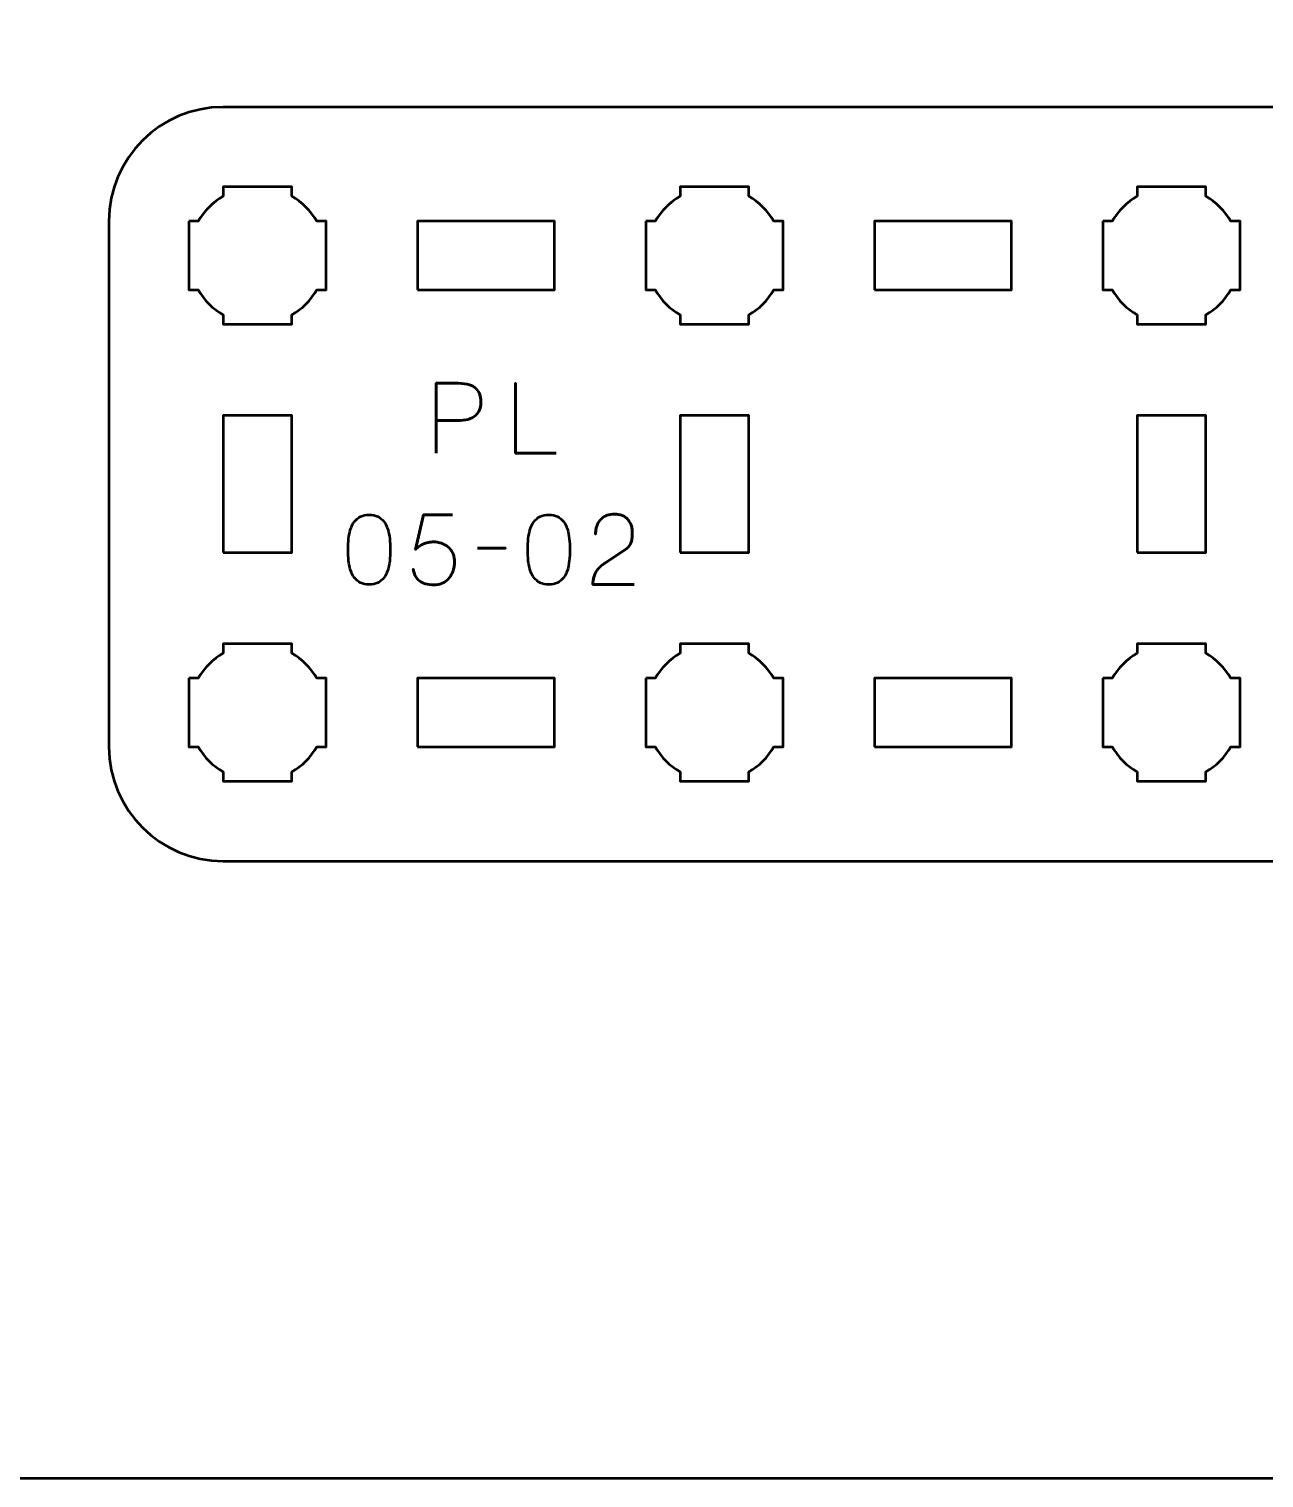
# Model space of a CAD drawing. Header units: centimetres. Extents: x -21 to 0, y -29.7 to 0.
# Drawn here: x -10.5 to -5.09, y -29.7 to -23.36 of the extents above; entities that cross this region are included whole.
import ezdxf

# ---------------------------------------------------------------- set-up
doc = ezdxf.new("R2010")
doc.units = ezdxf.units.CM
doc.header["$MEASUREMENT"] = 0
doc.layers.add('Layer 1', color=7, linetype='Continuous')

msp = doc.modelspace()

# ---------------------------------------------------------------- linework, layer by layer
at = {"layer": 'Layer 1', "lineweight": 53}
for points in [[(-8.8, -24.5), (-8.2, -24.5), (-8.2, -24.2), (-8.8, -24.2), (-8.8, -24.5)], [(-6.8, -24.5), (-6.2, -24.5), (-6.2, -24.2), (-6.8, -24.2), (-6.8, -24.5)], [(-9.65, -25.65), (-9.35, -25.65), (-9.35, -25.05), (-9.65, -25.05), (-9.65, -25.65)], [(-7.65, -25.65), (-7.35, -25.65), (-7.35, -25.05), (-7.65, -25.05), (-7.65, -25.65)], [(-5.65, -25.65), (-5.35, -25.65), (-5.35, -25.05), (-5.65, -25.05), (-5.65, -25.65)], [(-8.8, -26.5), (-8.2, -26.5), (-8.2, -26.2), (-8.8, -26.2), (-8.8, -26.5)], [(-6.8, -26.5), (-6.2, -26.5), (-6.2, -26.2), (-6.8, -26.2), (-6.8, -26.5)]]:
    msp.add_lwpolyline(points, close=True, dxfattribs=at)
at = {"layer": 'Layer 1', "color": 1, "lineweight": 53}
msp.add_open_spline([(-21.00003, -29.19995), (-21.00003, -29.19995), (-21.00003, -5.89992), (-21.00003, -5.89992), (-21.00003, -5.89992), (-21.00003, -5.81709), (-20.93286, -5.74992), (-20.85003, -5.74992), (-20.85003, -5.74992), (-20.7672, -5.74992), (-20.70003, -5.68275), (-20.70003, -5.59992), (-20.70003, -5.59992), (-20.70003, -5.51709), (-20.7672, -5.44992), (-20.85003, -5.44992), (-20.85003, -5.44992), (-20.93286, -5.44992), (-21.00003, -5.38275), (-21.00003, -5.29992), (-21.00003, -5.29992), (-21.00003, -5.21709), (-20.93286, -5.14992), (-20.85003, -5.14992), (-20.85003, -5.14992), (-20.7672, -5.14992), (-20.70003, -5.08275), (-20.70003, -4.99992), (-20.70003, -4.99992), (-20.70003, -4.91709), (-20.7672, -4.84992), (-20.85003, -4.84992), (-20.85003, -4.84992), (-20.93286, -4.84992), (-21.00003, -4.78275), (-21.00003, -4.69992), (-21.00003, -4.69992), (-21.00003, -4.61709), (-20.93286, -4.54992), (-20.85003, -4.54992), (-20.85003, -4.54992), (-20.7672, -4.54992), (-20.70003, -4.48275), (-20.70003, -4.39992), (-20.70003, -4.39992), (-20.70003, -4.31709), (-20.7672, -4.24992), (-20.85003, -4.24992), (-20.85003, -4.24992), (-20.93286, -4.24992), (-21.00003, -4.18275), (-21.00003, -4.09992), (-21.00003, -4.09992), (-21.00003, -4.01709), (-20.93286, -3.94992), (-20.85003, -3.94992), (-20.85003, -3.94992), (-20.7672, -3.94992), (-20.70003, -3.88275), (-20.70003, -3.79992), (-20.70003, -3.79992), (-20.70003, -3.71709), (-20.7672, -3.64992), (-20.85003, -3.64992), (-20.85003, -3.64992), (-20.93286, -3.64992), (-21.00003, -3.58275), (-21.00003, -3.49992), (-21.00003, -3.49992), (-21.00003, -3.41709), (-20.93286, -3.34992), (-20.85003, -3.34992), (-20.85003, -3.34992), (-20.7672, -3.34992), (-20.70003, -3.28275), (-20.70003, -3.19992), (-20.70003, -3.19992), (-20.70003, -3.11709), (-20.7672, -3.04992), (-20.85003, -3.04992), (-20.85003, -3.04992), (-20.93286, -3.04992), (-21.00003, -2.98275), (-21.00003, -2.89992), (-21.00003, -2.89992), (-21.00003, -2.81709), (-20.93286, -2.74992), (-20.85003, -2.74992), (-20.85003, -2.74992), (-20.7672, -2.74992), (-20.70003, -2.68275), (-20.70003, -2.59992), (-20.70003, -2.59992), (-20.70003, -2.51709), (-20.7672, -2.44992), (-20.85003, -2.44992), (-20.85003, -2.44992), (-20.93286, -2.44992), (-21.00003, -2.38275), (-21.00003, -2.29992), (-21.00003, -2.29992), (-21.00003, -2.21709), (-20.93286, -2.14992), (-20.85003, -2.14992), (-20.85003, -2.14992), (-20.7672, -2.14992), (-20.70003, -2.08275), (-20.70003, -1.99992), (-20.70003, -1.99992), (-20.70003, -1.91709), (-20.7672, -1.84992), (-20.85003, -1.84992), (-20.85003, -1.84992), (-20.93286, -1.84992), (-21.00003, -1.78275), (-21.00003, -1.69992), (-21.00003, -1.69992), (-21.00003, -1.61709), (-20.93286, -1.54992), (-20.85003, -1.54992), (-20.85003, -1.54992), (-20.7672, -1.54992), (-20.70003, -1.48275), (-20.70003, -1.39992), (-20.70003, -1.39992), (-20.70003, -1.31709), (-20.7672, -1.24992), (-20.85003, -1.24992), (-20.85003, -1.24992), (-20.93286, -1.24992), (-21.00003, -1.18275), (-21.00003, -1.09992), (-21.00003, -1.09992), (-21.00003, -1.09992), (-21.00003, -0.49992), (-21.00003, -0.49992), (-21.00003, -0.49992), (-21.00003, -0.22295), (-20.77694, 0.00004), (-20.49994, 0.00004), (-20.49994, 0.00004), (-20.49994, 0.00004), (-0.50008, 0.00004), (-0.50008, 0.00004), (-0.50008, 0.00004), (-0.22294, 0.00004), (0.00002, -0.22295), (0.00002, -0.49992), (0.00002, -0.49992), (0.00002, -0.49992), (0.00002, -29.19995), (0.00002, -29.19995), (0.00002, -29.19995), (0.00002, -29.47695), (-0.22294, -29.70004), (-0.50008, -29.70004), (-0.50008, -29.70004), (-0.50008, -29.70004), (-20.49994, -29.70004), (-20.49994, -29.70004), (-20.49994, -29.70004), (-20.77694, -29.70004), (-21.00003, -29.47695), (-21.00003, -29.19995)], degree=3, knots=[0, 0, 0, 0, 0.0243902, 0.0243902, 0.0243902, 0.0243902, 0.0487805, 0.0487805, 0.0487805, 0.0487805, 0.0731707, 0.0731707, 0.0731707, 0.0731707, 0.097561, 0.097561, 0.097561, 0.097561, 0.1219512, 0.1219512, 0.1219512, 0.1219512, 0.1463415, 0.1463415, 0.1463415, 0.1463415, 0.1707317, 0.1707317, 0.1707317, 0.1707317, 0.195122, 0.195122, 0.195122, 0.195122, 0.2195122, 0.2195122, 0.2195122, 0.2195122, 0.2439024, 0.2439024, 0.2439024, 0.2439024, 0.2682927, 0.2682927, 0.2682927, 0.2682927, 0.2926829, 0.2926829, 0.2926829, 0.2926829, 0.3170732, 0.3170732, 0.3170732, 0.3170732, 0.3414634, 0.3414634, 0.3414634, 0.3414634, 0.3658537, 0.3658537, 0.3658537, 0.3658537, 0.3902439, 0.3902439, 0.3902439, 0.3902439, 0.4146341, 0.4146341, 0.4146341, 0.4146341, 0.4390244, 0.4390244, 0.4390244, 0.4390244, 0.4634146, 0.4634146, 0.4634146, 0.4634146, 0.4878049, 0.4878049, 0.4878049, 0.4878049, 0.5121951, 0.5121951, 0.5121951, 0.5121951, 0.5365854, 0.5365854, 0.5365854, 0.5365854, 0.5609756, 0.5609756, 0.5609756, 0.5609756, 0.5853659, 0.5853659, 0.5853659, 0.5853659, 0.6097561, 0.6097561, 0.6097561, 0.6097561, 0.6341463, 0.6341463, 0.6341463, 0.6341463, 0.6585366, 0.6585366, 0.6585366, 0.6585366, 0.6829268, 0.6829268, 0.6829268, 0.6829268, 0.7073171, 0.7073171, 0.7073171, 0.7073171, 0.7317073, 0.7317073, 0.7317073, 0.7317073, 0.7560976, 0.7560976, 0.7560976, 0.7560976, 0.7804878, 0.7804878, 0.7804878, 0.7804878, 0.804878, 0.804878, 0.804878, 0.804878, 0.8292683, 0.8292683, 0.8292683, 0.8292683, 0.8536585, 0.8536585, 0.8536585, 0.8536585, 0.8780488, 0.8780488, 0.8780488, 0.8780488, 0.902439, 0.902439, 0.902439, 0.902439, 0.9268293, 0.9268293, 0.9268293, 0.9268293, 0.9512195, 0.9512195, 0.9512195, 0.9512195, 0.9756098, 0.9756098, 0.9756098, 0.9756098, 1, 1, 1, 1], dxfattribs=at)
at = {"layer": 'Layer 1', "color": 3, "lineweight": 53}
msp.add_open_spline([(-10.15, -26.5), (-10.15, -26.5), (-10.15, -24.2), (-10.15, -24.2), (-10.15, -24.2), (-10.15, -23.92391), (-9.92609, -23.7), (-9.65, -23.7), (-9.65, -23.7), (-9.65, -23.7), (-1.35, -23.7), (-1.35, -23.7), (-1.35, -23.7), (-1.07391, -23.7), (-0.85, -23.92391), (-0.85, -24.2), (-0.85, -24.2), (-0.85, -24.2), (-0.85, -26.5), (-0.85, -26.5), (-0.85, -26.5), (-0.85, -26.77609), (-1.07391, -27), (-1.35, -27), (-1.35, -27), (-1.35, -27), (-9.65, -27), (-9.65, -27), (-9.65, -27), (-9.92609, -27), (-10.15, -26.77609), (-10.15, -26.5)], degree=3, knots=[0, 0, 0, 0, 0.125, 0.125, 0.125, 0.125, 0.25, 0.25, 0.25, 0.25, 0.375, 0.375, 0.375, 0.375, 0.5, 0.5, 0.5, 0.5, 0.625, 0.625, 0.625, 0.625, 0.75, 0.75, 0.75, 0.75, 0.875, 0.875, 0.875, 0.875, 1, 1, 1, 1], dxfattribs=at)
at = {"layer": 'Layer 1', "lineweight": 53}
for points in [[(-9.8, -24.2), (-9.8, -24.2), (-9.75985, -24.2), (-9.75985, -24.2), (-9.75985, -24.2), (-9.7335, -24.15447), (-9.69553, -24.1165), (-9.65, -24.09015), (-9.65, -24.09015), (-9.65, -24.09015), (-9.65, -24.05), (-9.65, -24.05), (-9.65, -24.05), (-9.65, -24.05), (-9.5, -24.05), (-9.5, -24.05), (-9.5, -24.05), (-9.5, -24.05), (-9.35, -24.05), (-9.35, -24.05), (-9.35, -24.05), (-9.35, -24.05), (-9.35, -24.09015), (-9.35, -24.09015), (-9.35, -24.09015), (-9.30447, -24.1165), (-9.2665, -24.15447), (-9.24015, -24.2), (-9.24015, -24.2), (-9.24015, -24.2), (-9.2, -24.2), (-9.2, -24.2), (-9.2, -24.2), (-9.2, -24.2), (-9.2, -24.35), (-9.2, -24.35), (-9.2, -24.35), (-9.2, -24.35), (-9.2, -24.5), (-9.2, -24.5), (-9.2, -24.5), (-9.2, -24.5), (-9.24015, -24.5), (-9.24015, -24.5), (-9.24015, -24.5), (-9.2665, -24.54553), (-9.30447, -24.5835), (-9.35, -24.60985), (-9.35, -24.60985), (-9.35, -24.60985), (-9.35, -24.65), (-9.35, -24.65), (-9.35, -24.65), (-9.35, -24.65), (-9.5, -24.65), (-9.5, -24.65), (-9.5, -24.65), (-9.5, -24.65), (-9.65, -24.65), (-9.65, -24.65), (-9.65, -24.65), (-9.65, -24.65), (-9.65, -24.60985), (-9.65, -24.60985), (-9.65, -24.60985), (-9.69553, -24.5835), (-9.7335, -24.54553), (-9.75985, -24.5), (-9.75985, -24.5), (-9.75985, -24.5), (-9.8, -24.5), (-9.8, -24.5), (-9.8, -24.5), (-9.8, -24.5), (-9.8, -24.35), (-9.8, -24.35), (-9.8, -24.35), (-9.8, -24.35), (-9.8, -24.2), (-9.8, -24.2)], [(-7.8, -24.2), (-7.8, -24.2), (-7.75985, -24.2), (-7.75985, -24.2), (-7.75985, -24.2), (-7.7335, -24.15447), (-7.69553, -24.1165), (-7.65, -24.09015), (-7.65, -24.09015), (-7.65, -24.09015), (-7.65, -24.05), (-7.65, -24.05), (-7.65, -24.05), (-7.65, -24.05), (-7.5, -24.05), (-7.5, -24.05), (-7.5, -24.05), (-7.5, -24.05), (-7.35, -24.05), (-7.35, -24.05), (-7.35, -24.05), (-7.35, -24.05), (-7.35, -24.09015), (-7.35, -24.09015), (-7.35, -24.09015), (-7.30447, -24.1165), (-7.2665, -24.15447), (-7.24015, -24.2), (-7.24015, -24.2), (-7.24015, -24.2), (-7.2, -24.2), (-7.2, -24.2), (-7.2, -24.2), (-7.2, -24.2), (-7.2, -24.35), (-7.2, -24.35), (-7.2, -24.35), (-7.2, -24.35), (-7.2, -24.5), (-7.2, -24.5), (-7.2, -24.5), (-7.2, -24.5), (-7.24015, -24.5), (-7.24015, -24.5), (-7.24015, -24.5), (-7.2665, -24.54553), (-7.30447, -24.5835), (-7.35, -24.60985), (-7.35, -24.60985), (-7.35, -24.60985), (-7.35, -24.65), (-7.35, -24.65), (-7.35, -24.65), (-7.35, -24.65), (-7.5, -24.65), (-7.5, -24.65), (-7.5, -24.65), (-7.5, -24.65), (-7.65, -24.65), (-7.65, -24.65), (-7.65, -24.65), (-7.65, -24.65), (-7.65, -24.60985), (-7.65, -24.60985), (-7.65, -24.60985), (-7.69553, -24.5835), (-7.7335, -24.54553), (-7.75985, -24.5), (-7.75985, -24.5), (-7.75985, -24.5), (-7.8, -24.5), (-7.8, -24.5), (-7.8, -24.5), (-7.8, -24.5), (-7.8, -24.35), (-7.8, -24.35), (-7.8, -24.35), (-7.8, -24.35), (-7.8, -24.2), (-7.8, -24.2)], [(-5.8, -24.2), (-5.8, -24.2), (-5.75985, -24.2), (-5.75985, -24.2), (-5.75985, -24.2), (-5.7335, -24.15447), (-5.69553, -24.1165), (-5.65, -24.09015), (-5.65, -24.09015), (-5.65, -24.09015), (-5.65, -24.05), (-5.65, -24.05), (-5.65, -24.05), (-5.65, -24.05), (-5.5, -24.05), (-5.5, -24.05), (-5.5, -24.05), (-5.5, -24.05), (-5.35, -24.05), (-5.35, -24.05), (-5.35, -24.05), (-5.35, -24.05), (-5.35, -24.09015), (-5.35, -24.09015), (-5.35, -24.09015), (-5.30447, -24.1165), (-5.2665, -24.15447), (-5.24015, -24.2), (-5.24015, -24.2), (-5.24015, -24.2), (-5.2, -24.2), (-5.2, -24.2), (-5.2, -24.2), (-5.2, -24.2), (-5.2, -24.35), (-5.2, -24.35), (-5.2, -24.35), (-5.2, -24.35), (-5.2, -24.5), (-5.2, -24.5), (-5.2, -24.5), (-5.2, -24.5), (-5.24015, -24.5), (-5.24015, -24.5), (-5.24015, -24.5), (-5.2665, -24.54553), (-5.30447, -24.5835), (-5.35, -24.60985), (-5.35, -24.60985), (-5.35, -24.60985), (-5.35, -24.65), (-5.35, -24.65), (-5.35, -24.65), (-5.35, -24.65), (-5.5, -24.65), (-5.5, -24.65), (-5.5, -24.65), (-5.5, -24.65), (-5.65, -24.65), (-5.65, -24.65), (-5.65, -24.65), (-5.65, -24.65), (-5.65, -24.60985), (-5.65, -24.60985), (-5.65, -24.60985), (-5.69553, -24.5835), (-5.7335, -24.54553), (-5.75985, -24.5), (-5.75985, -24.5), (-5.75985, -24.5), (-5.8, -24.5), (-5.8, -24.5), (-5.8, -24.5), (-5.8, -24.5), (-5.8, -24.35), (-5.8, -24.35), (-5.8, -24.35), (-5.8, -24.35), (-5.8, -24.2), (-5.8, -24.2)], [(-9.8, -26.2), (-9.8, -26.2), (-9.75985, -26.2), (-9.75985, -26.2), (-9.75985, -26.2), (-9.7335, -26.15447), (-9.69553, -26.1165), (-9.65, -26.09015), (-9.65, -26.09015), (-9.65, -26.09015), (-9.65, -26.05), (-9.65, -26.05), (-9.65, -26.05), (-9.65, -26.05), (-9.5, -26.05), (-9.5, -26.05), (-9.5, -26.05), (-9.5, -26.05), (-9.35, -26.05), (-9.35, -26.05), (-9.35, -26.05), (-9.35, -26.05), (-9.35, -26.09015), (-9.35, -26.09015), (-9.35, -26.09015), (-9.30447, -26.1165), (-9.2665, -26.15447), (-9.24015, -26.2), (-9.24015, -26.2), (-9.24015, -26.2), (-9.2, -26.2), (-9.2, -26.2), (-9.2, -26.2), (-9.2, -26.2), (-9.2, -26.35), (-9.2, -26.35), (-9.2, -26.35), (-9.2, -26.35), (-9.2, -26.5), (-9.2, -26.5), (-9.2, -26.5), (-9.2, -26.5), (-9.24015, -26.5), (-9.24015, -26.5), (-9.24015, -26.5), (-9.2665, -26.54553), (-9.30447, -26.5835), (-9.35, -26.60985), (-9.35, -26.60985), (-9.35, -26.60985), (-9.35, -26.65), (-9.35, -26.65), (-9.35, -26.65), (-9.35, -26.65), (-9.5, -26.65), (-9.5, -26.65), (-9.5, -26.65), (-9.5, -26.65), (-9.65, -26.65), (-9.65, -26.65), (-9.65, -26.65), (-9.65, -26.65), (-9.65, -26.60985), (-9.65, -26.60985), (-9.65, -26.60985), (-9.69553, -26.5835), (-9.7335, -26.54553), (-9.75985, -26.5), (-9.75985, -26.5), (-9.75985, -26.5), (-9.8, -26.5), (-9.8, -26.5), (-9.8, -26.5), (-9.8, -26.5), (-9.8, -26.35), (-9.8, -26.35), (-9.8, -26.35), (-9.8, -26.35), (-9.8, -26.2), (-9.8, -26.2)], [(-7.8, -26.2), (-7.8, -26.2), (-7.75985, -26.2), (-7.75985, -26.2), (-7.75985, -26.2), (-7.7335, -26.15447), (-7.69553, -26.1165), (-7.65, -26.09015), (-7.65, -26.09015), (-7.65, -26.09015), (-7.65, -26.05), (-7.65, -26.05), (-7.65, -26.05), (-7.65, -26.05), (-7.5, -26.05), (-7.5, -26.05), (-7.5, -26.05), (-7.5, -26.05), (-7.35, -26.05), (-7.35, -26.05), (-7.35, -26.05), (-7.35, -26.05), (-7.35, -26.09015), (-7.35, -26.09015), (-7.35, -26.09015), (-7.30447, -26.1165), (-7.2665, -26.15447), (-7.24015, -26.2), (-7.24015, -26.2), (-7.24015, -26.2), (-7.2, -26.2), (-7.2, -26.2), (-7.2, -26.2), (-7.2, -26.2), (-7.2, -26.35), (-7.2, -26.35), (-7.2, -26.35), (-7.2, -26.35), (-7.2, -26.5), (-7.2, -26.5), (-7.2, -26.5), (-7.2, -26.5), (-7.24015, -26.5), (-7.24015, -26.5), (-7.24015, -26.5), (-7.2665, -26.54553), (-7.30447, -26.5835), (-7.35, -26.60985), (-7.35, -26.60985), (-7.35, -26.60985), (-7.35, -26.65), (-7.35, -26.65), (-7.35, -26.65), (-7.35, -26.65), (-7.5, -26.65), (-7.5, -26.65), (-7.5, -26.65), (-7.5, -26.65), (-7.65, -26.65), (-7.65, -26.65), (-7.65, -26.65), (-7.65, -26.65), (-7.65, -26.60985), (-7.65, -26.60985), (-7.65, -26.60985), (-7.69553, -26.5835), (-7.7335, -26.54553), (-7.75985, -26.5), (-7.75985, -26.5), (-7.75985, -26.5), (-7.8, -26.5), (-7.8, -26.5), (-7.8, -26.5), (-7.8, -26.5), (-7.8, -26.35), (-7.8, -26.35), (-7.8, -26.35), (-7.8, -26.35), (-7.8, -26.2), (-7.8, -26.2)], [(-5.8, -26.2), (-5.8, -26.2), (-5.75985, -26.2), (-5.75985, -26.2), (-5.75985, -26.2), (-5.7335, -26.15447), (-5.69553, -26.1165), (-5.65, -26.09015), (-5.65, -26.09015), (-5.65, -26.09015), (-5.65, -26.05), (-5.65, -26.05), (-5.65, -26.05), (-5.65, -26.05), (-5.5, -26.05), (-5.5, -26.05), (-5.5, -26.05), (-5.5, -26.05), (-5.35, -26.05), (-5.35, -26.05), (-5.35, -26.05), (-5.35, -26.05), (-5.35, -26.09015), (-5.35, -26.09015), (-5.35, -26.09015), (-5.30447, -26.1165), (-5.2665, -26.15447), (-5.24015, -26.2), (-5.24015, -26.2), (-5.24015, -26.2), (-5.2, -26.2), (-5.2, -26.2), (-5.2, -26.2), (-5.2, -26.2), (-5.2, -26.35), (-5.2, -26.35), (-5.2, -26.35), (-5.2, -26.35), (-5.2, -26.5), (-5.2, -26.5), (-5.2, -26.5), (-5.2, -26.5), (-5.24015, -26.5), (-5.24015, -26.5), (-5.24015, -26.5), (-5.2665, -26.54553), (-5.30447, -26.5835), (-5.35, -26.60985), (-5.35, -26.60985), (-5.35, -26.60985), (-5.35, -26.65), (-5.35, -26.65), (-5.35, -26.65), (-5.35, -26.65), (-5.5, -26.65), (-5.5, -26.65), (-5.5, -26.65), (-5.5, -26.65), (-5.65, -26.65), (-5.65, -26.65), (-5.65, -26.65), (-5.65, -26.65), (-5.65, -26.60985), (-5.65, -26.60985), (-5.65, -26.60985), (-5.69553, -26.5835), (-5.7335, -26.54553), (-5.75985, -26.5), (-5.75985, -26.5), (-5.75985, -26.5), (-5.8, -26.5), (-5.8, -26.5), (-5.8, -26.5), (-5.8, -26.5), (-5.8, -26.35), (-5.8, -26.35), (-5.8, -26.35), (-5.8, -26.35), (-5.8, -26.2), (-5.8, -26.2)]]:
    msp.add_open_spline(points, degree=3, knots=[0, 0, 0, 0, 0.05, 0.05, 0.05, 0.05, 0.1, 0.1, 0.1, 0.1, 0.15, 0.15, 0.15, 0.15, 0.2, 0.2, 0.2, 0.2, 0.25, 0.25, 0.25, 0.25, 0.3, 0.3, 0.3, 0.3, 0.35, 0.35, 0.35, 0.35, 0.4, 0.4, 0.4, 0.4, 0.45, 0.45, 0.45, 0.45, 0.5, 0.5, 0.5, 0.5, 0.55, 0.55, 0.55, 0.55, 0.6, 0.6, 0.6, 0.6, 0.65, 0.65, 0.65, 0.65, 0.7, 0.7, 0.7, 0.7, 0.75, 0.75, 0.75, 0.75, 0.8, 0.8, 0.8, 0.8, 0.85, 0.85, 0.85, 0.85, 0.9, 0.9, 0.9, 0.9, 0.95, 0.95, 0.95, 0.95, 1, 1, 1, 1], dxfattribs=at)
at = {"layer": 'Layer 1', "color": 5, "lineweight": 53}
for points, knots in [([(-8.71759, -25.21432), (-8.71759, -25.21432), (-8.71759, -24.9091), (-8.71759, -24.9091), (-8.71759, -24.9091), (-8.71759, -24.9091), (-8.62022, -24.9091), (-8.62022, -24.9091), (-8.62022, -24.9091), (-8.60075, -24.90917), (-8.58474, -24.91136), (-8.57211, -24.91559), (-8.57211, -24.91559), (-8.55955, -24.91975), (-8.54967, -24.92554), (-8.54254, -24.93288), (-8.54254, -24.93288), (-8.53542, -24.94014), (-8.53034, -24.94847), (-8.52723, -24.95785), (-8.52723, -24.95785), (-8.5242, -24.96724), (-8.52244, -24.97704), (-8.52201, -24.98742), (-8.52201, -24.98742), (-8.52152, -24.99779), (-8.52272, -25.00795), (-8.52554, -25.01782), (-8.52554, -25.01782), (-8.52843, -25.0277), (-8.5333, -25.03666), (-8.54029, -25.04471), (-8.54029, -25.04471), (-8.5472, -25.05275), (-8.55658, -25.05917), (-8.56837, -25.0639), (-8.56837, -25.0639), (-8.58015, -25.06869), (-8.59475, -25.07109), (-8.61218, -25.07123), (-8.61218, -25.07123), (-8.61218, -25.07123), (-8.71759, -25.07123), (-8.71759, -25.07123), (-8.71759, -25.07123), (-8.71759, -25.07123), (-8.61218, -25.07123), (-8.61218, -25.07123), (-8.61218, -25.07123), (-8.59511, -25.07109), (-8.58064, -25.06869), (-8.56893, -25.0639), (-8.56893, -25.0639), (-8.55715, -25.05917), (-8.54776, -25.05275), (-8.54071, -25.04471), (-8.54071, -25.04471), (-8.53372, -25.03666), (-8.52871, -25.0277), (-8.52575, -25.01782), (-8.52575, -25.01782), (-8.52279, -25.00795), (-8.52152, -24.99779), (-8.52201, -24.98742), (-8.52201, -24.98742), (-8.52244, -24.97704), (-8.5242, -24.96724), (-8.52737, -24.95785), (-8.52737, -24.95785), (-8.53048, -24.94847), (-8.5357, -24.94014), (-8.54283, -24.93288), (-8.54283, -24.93288), (-8.55002, -24.92554), (-8.5599, -24.91975), (-8.57246, -24.91559), (-8.57246, -24.91559), (-8.58509, -24.91136), (-8.60096, -24.90917), (-8.62022, -24.9091), (-8.62022, -24.9091), (-8.62022, -24.9091), (-8.71759, -24.9091), (-8.71759, -24.9091), (-8.71759, -24.9091), (-8.71759, -24.9091), (-8.71759, -25.21432), (-8.71759, -25.21432)], [0, 0, 0, 0, 0.0454545, 0.0454545, 0.0454545, 0.0454545, 0.0909091, 0.0909091, 0.0909091, 0.0909091, 0.1363636, 0.1363636, 0.1363636, 0.1363636, 0.1818182, 0.1818182, 0.1818182, 0.1818182, 0.2272727, 0.2272727, 0.2272727, 0.2272727, 0.2727273, 0.2727273, 0.2727273, 0.2727273, 0.3181818, 0.3181818, 0.3181818, 0.3181818, 0.3636364, 0.3636364, 0.3636364, 0.3636364, 0.4090909, 0.4090909, 0.4090909, 0.4090909, 0.4545455, 0.4545455, 0.4545455, 0.4545455, 0.5, 0.5, 0.5, 0.5, 0.5454545, 0.5454545, 0.5454545, 0.5454545, 0.5909091, 0.5909091, 0.5909091, 0.5909091, 0.6363636, 0.6363636, 0.6363636, 0.6363636, 0.6818182, 0.6818182, 0.6818182, 0.6818182, 0.7272727, 0.7272727, 0.7272727, 0.7272727, 0.7727273, 0.7727273, 0.7727273, 0.7727273, 0.8181818, 0.8181818, 0.8181818, 0.8181818, 0.8636364, 0.8636364, 0.8636364, 0.8636364, 0.9090909, 0.9090909, 0.9090909, 0.9090909, 0.9545455, 0.9545455, 0.9545455, 0.9545455, 1, 1, 1, 1]), ([(-8.19309, -25.21432), (-8.19309, -25.21432), (-8.37131, -25.21432), (-8.37131, -25.21432), (-8.37131, -25.21432), (-8.37131, -25.21432), (-8.37131, -24.9091), (-8.37131, -24.9091), (-8.37131, -24.9091), (-8.37131, -24.9091), (-8.37131, -25.21432), (-8.37131, -25.21432), (-8.37131, -25.21432), (-8.37131, -25.21432), (-8.19309, -25.21432), (-8.19309, -25.21432)], [0, 0, 0, 0, 0.25, 0.25, 0.25, 0.25, 0.5, 0.5, 0.5, 0.5, 0.75, 0.75, 0.75, 0.75, 1, 1, 1, 1]), ([(-9.01117, -25.78963), (-8.99636, -25.78956), (-8.98359, -25.78695), (-8.97293, -25.78187), (-8.97293, -25.78187), (-8.96235, -25.77679), (-8.95353, -25.76952), (-8.94648, -25.76028), (-8.94648, -25.76028), (-8.93949, -25.75097), (-8.93399, -25.73996), (-8.9299, -25.72726), (-8.9299, -25.72726), (-8.92587, -25.71456), (-8.92298, -25.70066), (-8.92136, -25.68542), (-8.92136, -25.68542), (-8.91966, -25.67018), (-8.91882, -25.65416), (-8.91889, -25.63723), (-8.91889, -25.63723), (-8.91882, -25.62037), (-8.91966, -25.60435), (-8.92136, -25.58918), (-8.92136, -25.58918), (-8.92298, -25.57401), (-8.92587, -25.56004), (-8.9299, -25.54734), (-8.9299, -25.54734), (-8.93399, -25.53471), (-8.93949, -25.52371), (-8.94648, -25.51432), (-8.94648, -25.51432), (-8.95353, -25.50501), (-8.96235, -25.49774), (-8.97293, -25.49266), (-8.97293, -25.49266), (-8.98359, -25.48751), (-8.99636, -25.4849), (-9.01117, -25.48483), (-9.01117, -25.48483), (-9.02599, -25.4849), (-9.03876, -25.48751), (-9.04942, -25.49266), (-9.04942, -25.49266), (-9.06, -25.49774), (-9.06882, -25.50501), (-9.07587, -25.51432), (-9.07587, -25.51432), (-9.08286, -25.52371), (-9.08836, -25.53471), (-9.09245, -25.54734), (-9.09245, -25.54734), (-9.09648, -25.56004), (-9.09937, -25.57401), (-9.10099, -25.58918), (-9.10099, -25.58918), (-9.10268, -25.60435), (-9.10353, -25.62037), (-9.10346, -25.63723), (-9.10346, -25.63723), (-9.10353, -25.65416), (-9.10268, -25.67018), (-9.10099, -25.68542), (-9.10099, -25.68542), (-9.09937, -25.70066), (-9.09648, -25.71456), (-9.09245, -25.72726), (-9.09245, -25.72726), (-9.08836, -25.73996), (-9.08286, -25.75097), (-9.07587, -25.76028), (-9.07587, -25.76028), (-9.06882, -25.76952), (-9.06, -25.77679), (-9.04942, -25.78187), (-9.04942, -25.78187), (-9.03876, -25.78695), (-9.02599, -25.78956), (-9.01117, -25.78963)], [0, 0, 0, 0, 0.05, 0.05, 0.05, 0.05, 0.1, 0.1, 0.1, 0.1, 0.15, 0.15, 0.15, 0.15, 0.2, 0.2, 0.2, 0.2, 0.25, 0.25, 0.25, 0.25, 0.3, 0.3, 0.3, 0.3, 0.35, 0.35, 0.35, 0.35, 0.4, 0.4, 0.4, 0.4, 0.45, 0.45, 0.45, 0.45, 0.5, 0.5, 0.5, 0.5, 0.55, 0.55, 0.55, 0.55, 0.6, 0.6, 0.6, 0.6, 0.65, 0.65, 0.65, 0.65, 0.7, 0.7, 0.7, 0.7, 0.75, 0.75, 0.75, 0.75, 0.8, 0.8, 0.8, 0.8, 0.85, 0.85, 0.85, 0.85, 0.9, 0.9, 0.9, 0.9, 0.95, 0.95, 0.95, 0.95, 1, 1, 1, 1]), ([(-9.01117, -25.78963), (-8.99636, -25.78956), (-8.98359, -25.78695), (-8.97293, -25.78187), (-8.97293, -25.78187), (-8.96235, -25.77679), (-8.95353, -25.76952), (-8.94648, -25.76028), (-8.94648, -25.76028), (-8.93949, -25.75097), (-8.93399, -25.73996), (-8.9299, -25.72726), (-8.9299, -25.72726), (-8.92587, -25.71456), (-8.92298, -25.70066), (-8.92136, -25.68542), (-8.92136, -25.68542), (-8.91966, -25.67018), (-8.91882, -25.65416), (-8.91889, -25.63723), (-8.91889, -25.63723), (-8.91882, -25.62037), (-8.91966, -25.60435), (-8.92136, -25.58918), (-8.92136, -25.58918), (-8.92298, -25.57401), (-8.92587, -25.56004), (-8.9299, -25.54734), (-8.9299, -25.54734), (-8.93399, -25.53471), (-8.93949, -25.52371), (-8.94648, -25.51432), (-8.94648, -25.51432), (-8.95353, -25.50501), (-8.96235, -25.49774), (-8.97293, -25.49266), (-8.97293, -25.49266), (-8.98359, -25.48751), (-8.99636, -25.4849), (-9.01117, -25.48483), (-9.01117, -25.48483), (-9.02599, -25.4849), (-9.03876, -25.48751), (-9.04942, -25.49266), (-9.04942, -25.49266), (-9.06, -25.49774), (-9.06882, -25.50501), (-9.07587, -25.51432), (-9.07587, -25.51432), (-9.08286, -25.52371), (-9.08836, -25.53471), (-9.09245, -25.54734), (-9.09245, -25.54734), (-9.09648, -25.56004), (-9.09937, -25.57401), (-9.10099, -25.58918), (-9.10099, -25.58918), (-9.10268, -25.60435), (-9.10353, -25.62037), (-9.10346, -25.63723), (-9.10346, -25.63723), (-9.10353, -25.65416), (-9.10268, -25.67018), (-9.10099, -25.68542), (-9.10099, -25.68542), (-9.09937, -25.70066), (-9.09648, -25.71456), (-9.09245, -25.72726), (-9.09245, -25.72726), (-9.08836, -25.73996), (-9.08286, -25.75097), (-9.07587, -25.76028), (-9.07587, -25.76028), (-9.06882, -25.76952), (-9.06, -25.77679), (-9.04942, -25.78187), (-9.04942, -25.78187), (-9.03876, -25.78695), (-9.02599, -25.78956), (-9.01117, -25.78963)], [0, 0, 0, 0, 0.05, 0.05, 0.05, 0.05, 0.1, 0.1, 0.1, 0.1, 0.15, 0.15, 0.15, 0.15, 0.2, 0.2, 0.2, 0.2, 0.25, 0.25, 0.25, 0.25, 0.3, 0.3, 0.3, 0.3, 0.35, 0.35, 0.35, 0.35, 0.4, 0.4, 0.4, 0.4, 0.45, 0.45, 0.45, 0.45, 0.5, 0.5, 0.5, 0.5, 0.55, 0.55, 0.55, 0.55, 0.6, 0.6, 0.6, 0.6, 0.65, 0.65, 0.65, 0.65, 0.7, 0.7, 0.7, 0.7, 0.75, 0.75, 0.75, 0.75, 0.8, 0.8, 0.8, 0.8, 0.85, 0.85, 0.85, 0.85, 0.9, 0.9, 0.9, 0.9, 0.95, 0.95, 0.95, 0.95, 1, 1, 1, 1]), ([(-8.64711, -25.48441), (-8.64711, -25.48441), (-8.77411, -25.48441), (-8.77411, -25.48441), (-8.77411, -25.48441), (-8.77411, -25.48441), (-8.80798, -25.63596), (-8.80798, -25.63596), (-8.80798, -25.63596), (-8.80205, -25.63088), (-8.79641, -25.6263), (-8.79097, -25.62227), (-8.79097, -25.62227), (-8.78561, -25.61825), (-8.77997, -25.61487), (-8.77397, -25.61204), (-8.77397, -25.61204), (-8.76804, -25.60922), (-8.76127, -25.6071), (-8.75365, -25.60562), (-8.75365, -25.60562), (-8.7461, -25.60414), (-8.73707, -25.60336), (-8.7267, -25.60336), (-8.7267, -25.60336), (-8.71823, -25.60336), (-8.70976, -25.60449), (-8.7013, -25.60682), (-8.7013, -25.60682), (-8.69283, -25.60908), (-8.68479, -25.61254), (-8.67717, -25.61712), (-8.67717, -25.61712), (-8.66948, -25.62178), (-8.6627, -25.62757), (-8.65678, -25.63455), (-8.65678, -25.63455), (-8.65078, -25.64154), (-8.64605, -25.64972), (-8.64267, -25.6591), (-8.64267, -25.6591), (-8.63921, -25.66849), (-8.63745, -25.67914), (-8.63738, -25.69099), (-8.63738, -25.69099), (-8.6373, -25.69537), (-8.6378, -25.70087), (-8.63879, -25.70736), (-8.63879, -25.70736), (-8.6397, -25.71385), (-8.6414, -25.72091), (-8.6438, -25.72839), (-8.6438, -25.72839), (-8.64619, -25.73587), (-8.64958, -25.74328), (-8.65388, -25.75061), (-8.65388, -25.75061), (-8.65819, -25.75795), (-8.66369, -25.76465), (-8.67032, -25.77072), (-8.67032, -25.77072), (-8.67696, -25.77679), (-8.685, -25.78166), (-8.69438, -25.78533), (-8.69438, -25.78533), (-8.70384, -25.78892), (-8.71492, -25.79083), (-8.72754, -25.7909), (-8.72754, -25.7909), (-8.74264, -25.79083), (-8.75534, -25.78921), (-8.76564, -25.78617), (-8.76564, -25.78617), (-8.77595, -25.78307), (-8.78434, -25.77905), (-8.79083, -25.77397), (-8.79083, -25.77397), (-8.79739, -25.76889), (-8.80247, -25.76331), (-8.80614, -25.75725), (-8.80614, -25.75725), (-8.80981, -25.75118), (-8.81256, -25.74511), (-8.8144, -25.73904), (-8.8144, -25.73904), (-8.81623, -25.73297), (-8.81764, -25.7274), (-8.81856, -25.72232), (-8.81856, -25.72232), (-8.81764, -25.7274), (-8.81623, -25.73297), (-8.8144, -25.73904), (-8.8144, -25.73904), (-8.81256, -25.74511), (-8.80981, -25.75118), (-8.80614, -25.75725), (-8.80614, -25.75725), (-8.80247, -25.76331), (-8.79739, -25.76889), (-8.79083, -25.77397), (-8.79083, -25.77397), (-8.78434, -25.77905), (-8.77595, -25.78307), (-8.76564, -25.78617), (-8.76564, -25.78617), (-8.75534, -25.78921), (-8.74264, -25.79083), (-8.72754, -25.7909), (-8.72754, -25.7909), (-8.71492, -25.79083), (-8.70384, -25.78892), (-8.69438, -25.78533), (-8.69438, -25.78533), (-8.685, -25.78166), (-8.67696, -25.77679), (-8.67032, -25.77072), (-8.67032, -25.77072), (-8.66369, -25.76465), (-8.65819, -25.75795), (-8.65388, -25.75061), (-8.65388, -25.75061), (-8.64958, -25.74328), (-8.64619, -25.73587), (-8.6438, -25.72839), (-8.6438, -25.72839), (-8.6414, -25.72091), (-8.6397, -25.71385), (-8.63879, -25.70736), (-8.63879, -25.70736), (-8.6378, -25.70087), (-8.6373, -25.69537), (-8.63738, -25.69099), (-8.63738, -25.69099), (-8.63745, -25.67914), (-8.63921, -25.66849), (-8.64267, -25.6591), (-8.64267, -25.6591), (-8.64605, -25.64972), (-8.65078, -25.64154), (-8.65678, -25.63455), (-8.65678, -25.63455), (-8.6627, -25.62757), (-8.66948, -25.62178), (-8.67717, -25.61712), (-8.67717, -25.61712), (-8.68479, -25.61254), (-8.69283, -25.60908), (-8.7013, -25.60682), (-8.7013, -25.60682), (-8.70976, -25.60449), (-8.71823, -25.60336), (-8.7267, -25.60336), (-8.7267, -25.60336), (-8.73707, -25.60336), (-8.7461, -25.60414), (-8.75365, -25.60562), (-8.75365, -25.60562), (-8.76127, -25.6071), (-8.76804, -25.60922), (-8.77397, -25.61204), (-8.77397, -25.61204), (-8.77997, -25.61487), (-8.78561, -25.61825), (-8.79097, -25.62227), (-8.79097, -25.62227), (-8.79641, -25.6263), (-8.80205, -25.63088), (-8.80798, -25.63596), (-8.80798, -25.63596), (-8.80798, -25.63596), (-8.77411, -25.48441), (-8.77411, -25.48441), (-8.77411, -25.48441), (-8.77411, -25.48441), (-8.64711, -25.48441), (-8.64711, -25.48441)], [0, 0, 0, 0, 0.0227273, 0.0227273, 0.0227273, 0.0227273, 0.0454545, 0.0454545, 0.0454545, 0.0454545, 0.0681818, 0.0681818, 0.0681818, 0.0681818, 0.0909091, 0.0909091, 0.0909091, 0.0909091, 0.1136364, 0.1136364, 0.1136364, 0.1136364, 0.1363636, 0.1363636, 0.1363636, 0.1363636, 0.1590909, 0.1590909, 0.1590909, 0.1590909, 0.1818182, 0.1818182, 0.1818182, 0.1818182, 0.2045455, 0.2045455, 0.2045455, 0.2045455, 0.2272727, 0.2272727, 0.2272727, 0.2272727, 0.25, 0.25, 0.25, 0.25, 0.2727273, 0.2727273, 0.2727273, 0.2727273, 0.2954545, 0.2954545, 0.2954545, 0.2954545, 0.3181818, 0.3181818, 0.3181818, 0.3181818, 0.3409091, 0.3409091, 0.3409091, 0.3409091, 0.3636364, 0.3636364, 0.3636364, 0.3636364, 0.3863636, 0.3863636, 0.3863636, 0.3863636, 0.4090909, 0.4090909, 0.4090909, 0.4090909, 0.4318182, 0.4318182, 0.4318182, 0.4318182, 0.4545455, 0.4545455, 0.4545455, 0.4545455, 0.4772727, 0.4772727, 0.4772727, 0.4772727, 0.5, 0.5, 0.5, 0.5, 0.5227273, 0.5227273, 0.5227273, 0.5227273, 0.5454545, 0.5454545, 0.5454545, 0.5454545, 0.5681818, 0.5681818, 0.5681818, 0.5681818, 0.5909091, 0.5909091, 0.5909091, 0.5909091, 0.6136364, 0.6136364, 0.6136364, 0.6136364, 0.6363636, 0.6363636, 0.6363636, 0.6363636, 0.6590909, 0.6590909, 0.6590909, 0.6590909, 0.6818182, 0.6818182, 0.6818182, 0.6818182, 0.7045455, 0.7045455, 0.7045455, 0.7045455, 0.7272727, 0.7272727, 0.7272727, 0.7272727, 0.75, 0.75, 0.75, 0.75, 0.7727273, 0.7727273, 0.7727273, 0.7727273, 0.7954545, 0.7954545, 0.7954545, 0.7954545, 0.8181818, 0.8181818, 0.8181818, 0.8181818, 0.8409091, 0.8409091, 0.8409091, 0.8409091, 0.8636364, 0.8636364, 0.8636364, 0.8636364, 0.8863636, 0.8863636, 0.8863636, 0.8863636, 0.9090909, 0.9090909, 0.9090909, 0.9090909, 0.9318182, 0.9318182, 0.9318182, 0.9318182, 0.9545455, 0.9545455, 0.9545455, 0.9545455, 0.9772727, 0.9772727, 0.9772727, 0.9772727, 1, 1, 1, 1]), ([(-8.22505, -25.78963), (-8.21024, -25.78956), (-8.19747, -25.78695), (-8.18681, -25.78187), (-8.18681, -25.78187), (-8.17623, -25.77679), (-8.16741, -25.76952), (-8.16036, -25.76028), (-8.16036, -25.76028), (-8.15337, -25.75097), (-8.14787, -25.73996), (-8.14378, -25.72726), (-8.14378, -25.72726), (-8.13975, -25.71456), (-8.13686, -25.70066), (-8.13524, -25.68542), (-8.13524, -25.68542), (-8.13354, -25.67018), (-8.1327, -25.65416), (-8.13277, -25.63723), (-8.13277, -25.63723), (-8.1327, -25.62037), (-8.13354, -25.60435), (-8.13524, -25.58918), (-8.13524, -25.58918), (-8.13686, -25.57401), (-8.13975, -25.56004), (-8.14378, -25.54734), (-8.14378, -25.54734), (-8.14787, -25.53471), (-8.15337, -25.52371), (-8.16036, -25.51432), (-8.16036, -25.51432), (-8.16741, -25.50501), (-8.17623, -25.49774), (-8.18681, -25.49266), (-8.18681, -25.49266), (-8.19747, -25.48751), (-8.21024, -25.4849), (-8.22505, -25.48483), (-8.22505, -25.48483), (-8.23987, -25.4849), (-8.25264, -25.48751), (-8.2633, -25.49266), (-8.2633, -25.49266), (-8.27388, -25.49774), (-8.2827, -25.50501), (-8.28975, -25.51432), (-8.28975, -25.51432), (-8.29674, -25.52371), (-8.30224, -25.53471), (-8.30633, -25.54734), (-8.30633, -25.54734), (-8.31036, -25.56004), (-8.31325, -25.57401), (-8.31487, -25.58918), (-8.31487, -25.58918), (-8.31656, -25.60435), (-8.31741, -25.62037), (-8.31734, -25.63723), (-8.31734, -25.63723), (-8.31741, -25.65416), (-8.31656, -25.67018), (-8.31487, -25.68542), (-8.31487, -25.68542), (-8.31325, -25.70066), (-8.31036, -25.71456), (-8.30633, -25.72726), (-8.30633, -25.72726), (-8.30224, -25.73996), (-8.29674, -25.75097), (-8.28975, -25.76028), (-8.28975, -25.76028), (-8.2827, -25.76952), (-8.27388, -25.77679), (-8.2633, -25.78187), (-8.2633, -25.78187), (-8.25264, -25.78695), (-8.23987, -25.78956), (-8.22505, -25.78963)], [0, 0, 0, 0, 0.05, 0.05, 0.05, 0.05, 0.1, 0.1, 0.1, 0.1, 0.15, 0.15, 0.15, 0.15, 0.2, 0.2, 0.2, 0.2, 0.25, 0.25, 0.25, 0.25, 0.3, 0.3, 0.3, 0.3, 0.35, 0.35, 0.35, 0.35, 0.4, 0.4, 0.4, 0.4, 0.45, 0.45, 0.45, 0.45, 0.5, 0.5, 0.5, 0.5, 0.55, 0.55, 0.55, 0.55, 0.6, 0.6, 0.6, 0.6, 0.65, 0.65, 0.65, 0.65, 0.7, 0.7, 0.7, 0.7, 0.75, 0.75, 0.75, 0.75, 0.8, 0.8, 0.8, 0.8, 0.85, 0.85, 0.85, 0.85, 0.9, 0.9, 0.9, 0.9, 0.95, 0.95, 0.95, 0.95, 1, 1, 1, 1]), ([(-8.22505, -25.78963), (-8.21024, -25.78956), (-8.19747, -25.78695), (-8.18681, -25.78187), (-8.18681, -25.78187), (-8.17623, -25.77679), (-8.16741, -25.76952), (-8.16036, -25.76028), (-8.16036, -25.76028), (-8.15337, -25.75097), (-8.14787, -25.73996), (-8.14378, -25.72726), (-8.14378, -25.72726), (-8.13975, -25.71456), (-8.13686, -25.70066), (-8.13524, -25.68542), (-8.13524, -25.68542), (-8.13354, -25.67018), (-8.1327, -25.65416), (-8.13277, -25.63723), (-8.13277, -25.63723), (-8.1327, -25.62037), (-8.13354, -25.60435), (-8.13524, -25.58918), (-8.13524, -25.58918), (-8.13686, -25.57401), (-8.13975, -25.56004), (-8.14378, -25.54734), (-8.14378, -25.54734), (-8.14787, -25.53471), (-8.15337, -25.52371), (-8.16036, -25.51432), (-8.16036, -25.51432), (-8.16741, -25.50501), (-8.17623, -25.49774), (-8.18681, -25.49266), (-8.18681, -25.49266), (-8.19747, -25.48751), (-8.21024, -25.4849), (-8.22505, -25.48483), (-8.22505, -25.48483), (-8.23987, -25.4849), (-8.25264, -25.48751), (-8.2633, -25.49266), (-8.2633, -25.49266), (-8.27388, -25.49774), (-8.2827, -25.50501), (-8.28975, -25.51432), (-8.28975, -25.51432), (-8.29674, -25.52371), (-8.30224, -25.53471), (-8.30633, -25.54734), (-8.30633, -25.54734), (-8.31036, -25.56004), (-8.31325, -25.57401), (-8.31487, -25.58918), (-8.31487, -25.58918), (-8.31656, -25.60435), (-8.31741, -25.62037), (-8.31734, -25.63723), (-8.31734, -25.63723), (-8.31741, -25.65416), (-8.31656, -25.67018), (-8.31487, -25.68542), (-8.31487, -25.68542), (-8.31325, -25.70066), (-8.31036, -25.71456), (-8.30633, -25.72726), (-8.30633, -25.72726), (-8.30224, -25.73996), (-8.29674, -25.75097), (-8.28975, -25.76028), (-8.28975, -25.76028), (-8.2827, -25.76952), (-8.27388, -25.77679), (-8.2633, -25.78187), (-8.2633, -25.78187), (-8.25264, -25.78695), (-8.23987, -25.78956), (-8.22505, -25.78963)], [0, 0, 0, 0, 0.05, 0.05, 0.05, 0.05, 0.1, 0.1, 0.1, 0.1, 0.15, 0.15, 0.15, 0.15, 0.2, 0.2, 0.2, 0.2, 0.25, 0.25, 0.25, 0.25, 0.3, 0.3, 0.3, 0.3, 0.35, 0.35, 0.35, 0.35, 0.4, 0.4, 0.4, 0.4, 0.45, 0.45, 0.45, 0.45, 0.5, 0.5, 0.5, 0.5, 0.55, 0.55, 0.55, 0.55, 0.6, 0.6, 0.6, 0.6, 0.65, 0.65, 0.65, 0.65, 0.7, 0.7, 0.7, 0.7, 0.75, 0.75, 0.75, 0.75, 0.8, 0.8, 0.8, 0.8, 0.85, 0.85, 0.85, 0.85, 0.9, 0.9, 0.9, 0.9, 0.95, 0.95, 0.95, 0.95, 1, 1, 1, 1]), ([(-7.85083, -25.78963), (-7.85083, -25.78963), (-8.03244, -25.78963), (-8.03244, -25.78963), (-8.03244, -25.78963), (-8.03209, -25.77735), (-8.03054, -25.76649), (-8.02792, -25.75717), (-8.02792, -25.75717), (-8.02524, -25.74786), (-8.02165, -25.73968), (-8.0172, -25.73262), (-8.0172, -25.73262), (-8.01268, -25.72557), (-8.00753, -25.71929), (-8.00168, -25.71378), (-8.00168, -25.71378), (-7.99582, -25.70821), (-7.98954, -25.70313), (-7.98277, -25.69833), (-7.98277, -25.69833), (-7.976, -25.6936), (-7.96901, -25.68888), (-7.96174, -25.68422), (-7.96174, -25.68422), (-7.96174, -25.68422), (-7.88935, -25.63596), (-7.88935, -25.63596), (-7.88935, -25.63596), (-7.88195, -25.63074), (-7.87616, -25.62503), (-7.87207, -25.61889), (-7.87207, -25.61889), (-7.86791, -25.61275), (-7.86501, -25.60626), (-7.86325, -25.59941), (-7.86325, -25.59941), (-7.86156, -25.59264), (-7.8605, -25.58566), (-7.86015, -25.5786), (-7.86015, -25.5786), (-7.85979, -25.57147), (-7.85965, -25.56435), (-7.85972, -25.55722), (-7.85972, -25.55722), (-7.85972, -25.55137), (-7.8605, -25.54509), (-7.86205, -25.53831), (-7.86205, -25.53831), (-7.86367, -25.53161), (-7.86621, -25.52491), (-7.86981, -25.51828), (-7.86981, -25.51828), (-7.87341, -25.51164), (-7.87821, -25.50558), (-7.8842, -25.50007), (-7.8842, -25.50007), (-7.8902, -25.49464), (-7.89761, -25.49027), (-7.90643, -25.48695), (-7.90643, -25.48695), (-7.91525, -25.48363), (-7.92562, -25.48194), (-7.93761, -25.48187), (-7.93761, -25.48187), (-7.94968, -25.48194), (-7.96033, -25.48363), (-7.96951, -25.48688), (-7.96951, -25.48688), (-7.97868, -25.49012), (-7.98651, -25.49464), (-7.993, -25.50035), (-7.993, -25.50035), (-7.99949, -25.50607), (-8.00471, -25.5127), (-8.0088, -25.52011), (-8.0088, -25.52011), (-8.0129, -25.52752), (-8.01586, -25.53542), (-8.01776, -25.54375), (-8.01776, -25.54375), (-8.01967, -25.55207), (-8.02059, -25.56054), (-8.02059, -25.56908), (-8.02059, -25.56908), (-8.02059, -25.56054), (-8.01967, -25.55207), (-8.01776, -25.54375), (-8.01776, -25.54375), (-8.01586, -25.53542), (-8.0129, -25.52752), (-8.0088, -25.52011), (-8.0088, -25.52011), (-8.00471, -25.5127), (-7.99949, -25.50607), (-7.993, -25.50035), (-7.993, -25.50035), (-7.98651, -25.49464), (-7.97868, -25.49012), (-7.96951, -25.48688), (-7.96951, -25.48688), (-7.96033, -25.48363), (-7.94968, -25.48194), (-7.93761, -25.48187), (-7.93761, -25.48187), (-7.92562, -25.48194), (-7.91525, -25.48363), (-7.90643, -25.48695), (-7.90643, -25.48695), (-7.89761, -25.49027), (-7.8902, -25.49464), (-7.8842, -25.50007), (-7.8842, -25.50007), (-7.87821, -25.50558), (-7.87341, -25.51164), (-7.86981, -25.51828), (-7.86981, -25.51828), (-7.86621, -25.52491), (-7.86367, -25.53161), (-7.86205, -25.53831), (-7.86205, -25.53831), (-7.8605, -25.54509), (-7.85972, -25.55137), (-7.85972, -25.55722), (-7.85972, -25.55722), (-7.85965, -25.56435), (-7.85979, -25.57147), (-7.86015, -25.5786), (-7.86015, -25.5786), (-7.8605, -25.58566), (-7.86156, -25.59264), (-7.86325, -25.59941), (-7.86325, -25.59941), (-7.86501, -25.60626), (-7.86791, -25.61275), (-7.87207, -25.61889), (-7.87207, -25.61889), (-7.87616, -25.62503), (-7.88195, -25.63074), (-7.88935, -25.63596), (-7.88935, -25.63596), (-7.88935, -25.63596), (-7.96174, -25.68422), (-7.96174, -25.68422), (-7.96174, -25.68422), (-7.96901, -25.68888), (-7.976, -25.6936), (-7.98277, -25.69833), (-7.98277, -25.69833), (-7.98954, -25.70313), (-7.99582, -25.70821), (-8.00168, -25.71378), (-8.00168, -25.71378), (-8.00753, -25.71929), (-8.01268, -25.72557), (-8.0172, -25.73262), (-8.0172, -25.73262), (-8.02165, -25.73968), (-8.02524, -25.74786), (-8.02792, -25.75717), (-8.02792, -25.75717), (-8.03054, -25.76649), (-8.03209, -25.77735), (-8.03244, -25.78963), (-8.03244, -25.78963), (-8.03244, -25.78963), (-7.85083, -25.78963), (-7.85083, -25.78963)], [0, 0, 0, 0, 0.0238095, 0.0238095, 0.0238095, 0.0238095, 0.047619, 0.047619, 0.047619, 0.047619, 0.0714286, 0.0714286, 0.0714286, 0.0714286, 0.0952381, 0.0952381, 0.0952381, 0.0952381, 0.1190476, 0.1190476, 0.1190476, 0.1190476, 0.1428571, 0.1428571, 0.1428571, 0.1428571, 0.1666667, 0.1666667, 0.1666667, 0.1666667, 0.1904762, 0.1904762, 0.1904762, 0.1904762, 0.2142857, 0.2142857, 0.2142857, 0.2142857, 0.2380952, 0.2380952, 0.2380952, 0.2380952, 0.2619048, 0.2619048, 0.2619048, 0.2619048, 0.2857143, 0.2857143, 0.2857143, 0.2857143, 0.3095238, 0.3095238, 0.3095238, 0.3095238, 0.3333333, 0.3333333, 0.3333333, 0.3333333, 0.3571429, 0.3571429, 0.3571429, 0.3571429, 0.3809524, 0.3809524, 0.3809524, 0.3809524, 0.4047619, 0.4047619, 0.4047619, 0.4047619, 0.4285714, 0.4285714, 0.4285714, 0.4285714, 0.452381, 0.452381, 0.452381, 0.452381, 0.4761905, 0.4761905, 0.4761905, 0.4761905, 0.5, 0.5, 0.5, 0.5, 0.5238095, 0.5238095, 0.5238095, 0.5238095, 0.547619, 0.547619, 0.547619, 0.547619, 0.5714286, 0.5714286, 0.5714286, 0.5714286, 0.5952381, 0.5952381, 0.5952381, 0.5952381, 0.6190476, 0.6190476, 0.6190476, 0.6190476, 0.6428571, 0.6428571, 0.6428571, 0.6428571, 0.6666667, 0.6666667, 0.6666667, 0.6666667, 0.6904762, 0.6904762, 0.6904762, 0.6904762, 0.7142857, 0.7142857, 0.7142857, 0.7142857, 0.7380952, 0.7380952, 0.7380952, 0.7380952, 0.7619048, 0.7619048, 0.7619048, 0.7619048, 0.7857143, 0.7857143, 0.7857143, 0.7857143, 0.8095238, 0.8095238, 0.8095238, 0.8095238, 0.8333333, 0.8333333, 0.8333333, 0.8333333, 0.8571429, 0.8571429, 0.8571429, 0.8571429, 0.8809524, 0.8809524, 0.8809524, 0.8809524, 0.9047619, 0.9047619, 0.9047619, 0.9047619, 0.9285714, 0.9285714, 0.9285714, 0.9285714, 0.952381, 0.952381, 0.952381, 0.952381, 0.9761905, 0.9761905, 0.9761905, 0.9761905, 1, 1, 1, 1]), ([(-8.53747, -25.63003), (-8.53747, -25.63003), (-8.41428, -25.63003), (-8.41428, -25.63003), (-8.41428, -25.63003), (-8.41428, -25.63003), (-8.53747, -25.63003), (-8.53747, -25.63003)], [0, 0, 0, 0, 0.5, 0.5, 0.5, 0.5, 1, 1, 1, 1])]:
    msp.add_open_spline(points, degree=3, knots=knots, dxfattribs=at)

doc.saveas('drawing.dxf')
